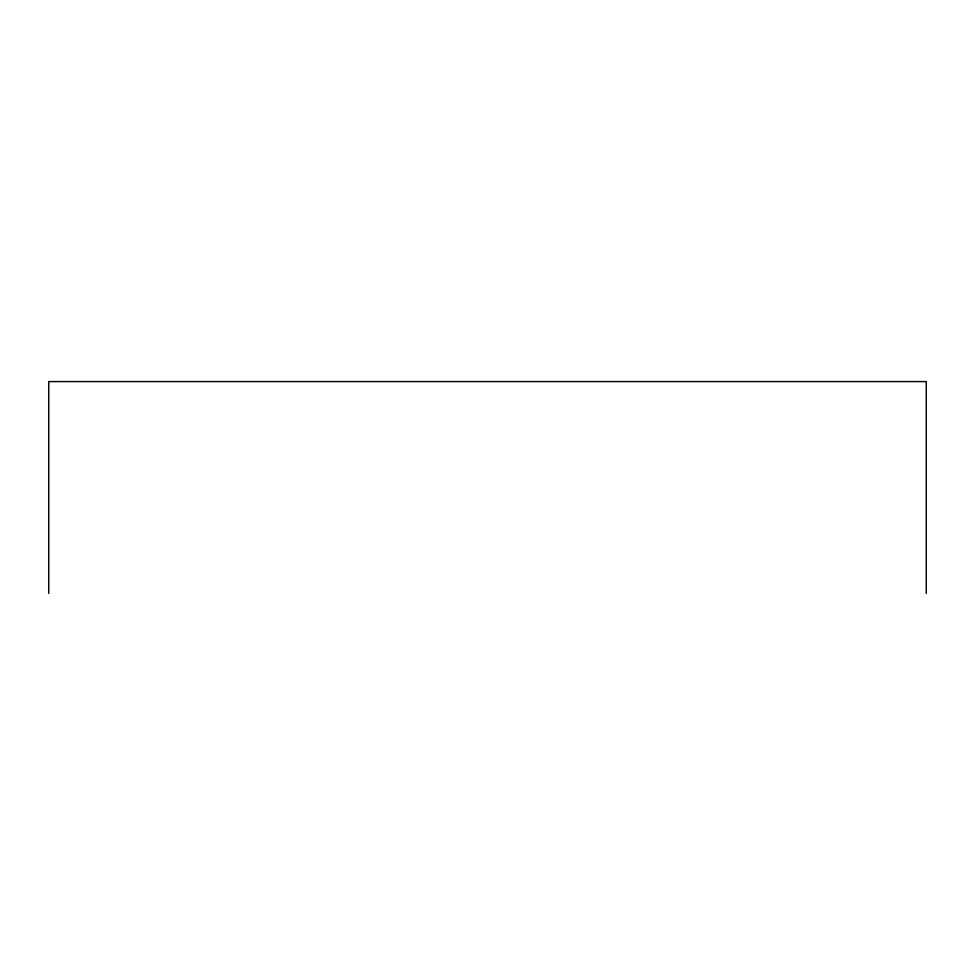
<?xml version="1.0" encoding="UTF-8"?>
<svg xmlns="http://www.w3.org/2000/svg" width="975" height="975" viewBox="0 0 975 975"><rect width="100%" height="100%" fill="white"/><g stroke="black" fill="none" stroke-linecap="round" stroke-linejoin="round"><path stroke-width="1.46" d="M926.25 593.422L926.25 381.578L48.75 381.578L48.75 593.422"/></g></svg>
